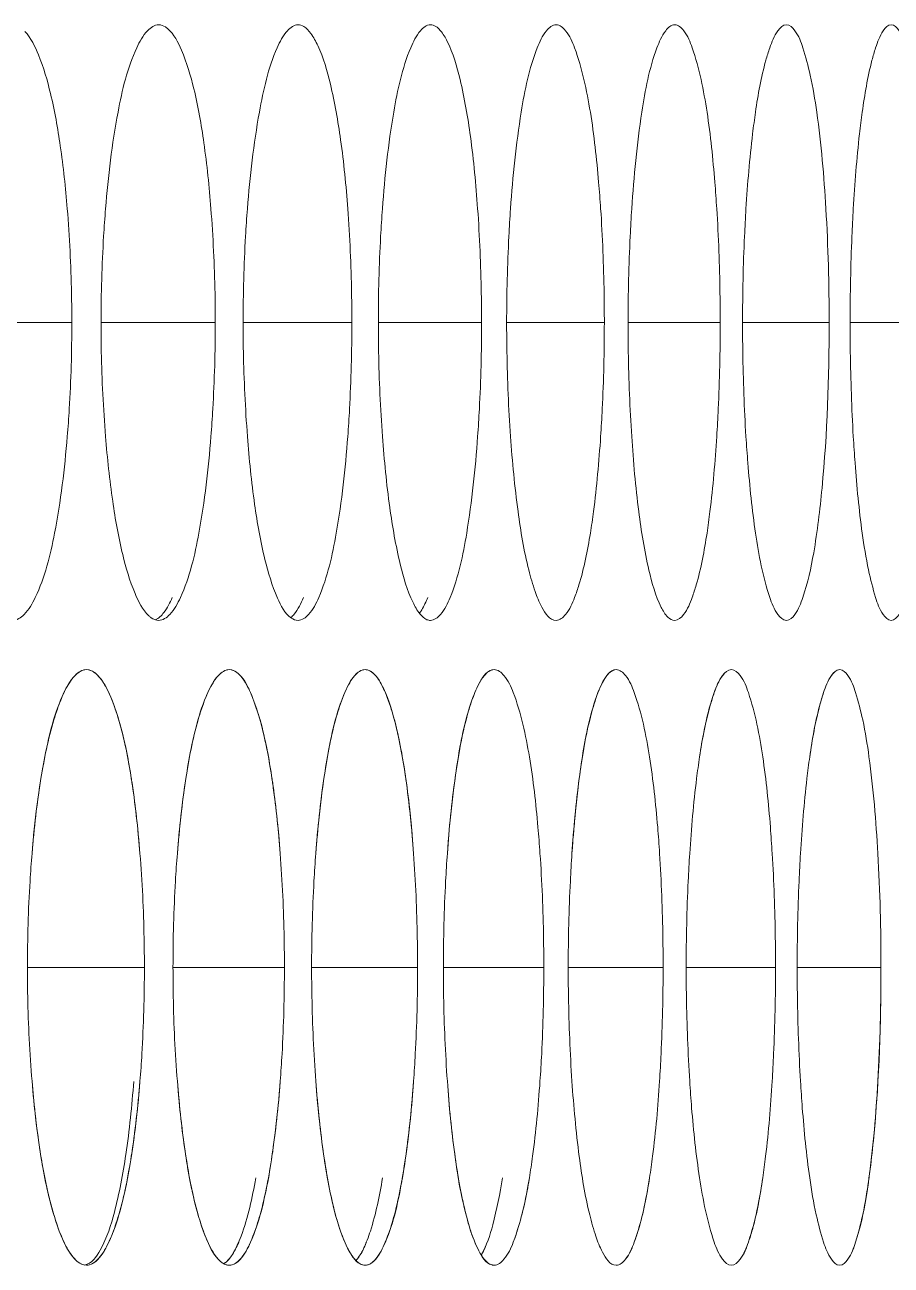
# Model space of a CAD drawing. Header units: millimetres. Extents: x 1177 to 4147, y 93 to 2194.
# Drawn here: x 2907.68 to 2916.4, y 1408.06 to 1420.55 of the extents above; entities that cross this region are included whole.
import ezdxf

# ---------------------------------------------------------------- set-up
doc = ezdxf.new("R2010")
doc.units = ezdxf.units.MM
doc.header["$LTSCALE"] = 0.1
doc.layers.add('标注', color=251, linetype='Continuous', lineweight=9)

msp = doc.modelspace()

# ---------------------------------------------------------------- linework, layer by layer
at = {"layer": '标注'}
for p, q in [((2906.944, 1417.554), (2908.15, 1417.554)), ((2908.444, 1417.554), (2909.595, 1417.554)), ((2909.875, 1417.554), (2910.97, 1417.554)), ((2911.237, 1417.554), (2912.277, 1417.554)), ((2912.529, 1417.554), (2913.513, 1417.554)), ((2913.752, 1417.554), (2914.68, 1417.554)), ((2914.905, 1417.554), (2915.777, 1417.554)), ((2915.988, 1417.554), (2916.804, 1417.554)), ((2907.703, 1411.058), (2908.881, 1411.058)), ((2907.703, 1411.058), (2908.881, 1411.058)), ((2909.169, 1411.058), (2910.291, 1411.058)), ((2909.169, 1411.058), (2910.291, 1411.058)), ((2910.565, 1411.058), (2911.632, 1411.058)), ((2910.565, 1411.058), (2911.632, 1411.058)), ((2911.892, 1411.058), (2912.903, 1411.058)), ((2911.892, 1411.058), (2912.903, 1411.058)), ((2913.149, 1411.058), (2914.105, 1411.058)), ((2913.149, 1411.058), (2914.105, 1411.058)), ((2914.337, 1411.058), (2915.237, 1411.058)), ((2914.337, 1411.058), (2915.237, 1411.058)), ((2915.455, 1411.058), (2916.299, 1411.058)), ((2915.455, 1411.058), (2916.299, 1411.058))]:
    msp.add_line(p, q, dxfattribs=at)
for points, knots in [([(2908.104, 1418.701), (2908.087, 1418.912), (2908.045, 1419.301), (2907.954, 1419.822), (2907.84, 1420.21), (2907.739, 1420.42), (2907.677, 1420.487)], [0, 0, 0, 0, 0.343252, 0.632232, 0.852748, 1, 1, 1, 1]), ([(2909.025, 1420.554), (2908.983, 1420.554), (2908.882, 1420.481), (2908.833, 1420.383), (2908.804, 1420.322)], [0, 0, 0, 0, 0.384136, 1, 1, 1, 1]), ([(2909.115, 1420.515), (2909.108, 1420.521), (2909.082, 1420.541), (2909.049, 1420.554), (2909.025, 1420.554)], [0, 0, 0, 0, 0.282086, 1, 1, 1, 1]), ([(2909.551, 1418.701), (2909.534, 1418.922), (2909.492, 1419.327), (2909.399, 1419.865), (2909.285, 1420.252), (2909.18, 1420.459), (2909.115, 1420.515)], [0, 0, 0, 0, 0.353299, 0.646273, 0.86342, 1, 1, 1, 1]), ([(2910.428, 1420.554), (2910.388, 1420.554), (2910.291, 1420.479), (2910.245, 1420.383), (2910.218, 1420.322)], [0, 0, 0, 0, 0.378328, 1, 1, 1, 1]), ([(2910.929, 1418.701), (2910.912, 1418.933), (2910.871, 1419.354), (2910.775, 1419.904), (2910.671, 1420.266), (2910.57, 1420.457), (2910.514, 1420.519), (2910.485, 1420.536)], [0, 0, 0, 0, 0.364158, 0.661207, 0.874207, 0.947517, 1, 1, 1, 1]), ([(2911.762, 1420.554), (2911.723, 1420.554), (2911.63, 1420.477), (2911.589, 1420.383), (2911.563, 1420.322)], [0, 0, 0, 0, 0.37223, 1, 1, 1, 1]), ([(2912.237, 1418.701), (2912.22, 1418.944), (2912.179, 1419.381), (2912.083, 1419.945), (2911.978, 1420.308), (2911.876, 1420.489), (2911.817, 1420.541), (2911.788, 1420.55)], [0, 0, 0, 0, 0.376417, 0.678059, 0.88637, 0.953961, 1, 1, 1, 1]), ([(2913.027, 1420.554), (2912.989, 1420.554), (2912.9, 1420.475), (2912.862, 1420.382), (2912.838, 1420.322)], [0, 0, 0, 0, 0.36584, 1, 1, 1, 1]), ([(2913.372, 1419.674), (2913.336, 1419.893), (2913.276, 1420.181), (2913.153, 1420.475), (2913.064, 1420.554), (2913.027, 1420.554)], [0, 0, 0, 0, 0.68404, 0.884461, 1, 1, 1, 1]), ([(2914.222, 1420.554), (2914.185, 1420.554), (2914.101, 1420.472), (2914.066, 1420.382), (2914.043, 1420.322)], [0, 0, 0, 0, 0.359161, 1, 1, 1, 1]), ([(2914.547, 1419.674), (2914.514, 1419.893), (2914.456, 1420.18), (2914.342, 1420.472), (2914.258, 1420.554), (2914.222, 1420.554)], [0, 0, 0, 0, 0.688296, 0.888112, 1, 1, 1, 1]), ([(2915.347, 1420.554), (2915.312, 1420.554), (2915.232, 1420.47), (2915.2, 1420.382), (2915.179, 1420.322)], [0, 0, 0, 0, 0.352199, 1, 1, 1, 1]), ([(2915.777, 1417.554), (2915.777, 1417.936), (2915.758, 1418.645), (2915.687, 1419.478), (2915.599, 1420.016), (2915.525, 1420.295), (2915.461, 1420.47), (2915.381, 1420.554), (2915.347, 1420.554)], [0, 0, 0, 0, 0.372429, 0.689732, 0.811883, 0.904664, 0.966442, 1, 1, 1, 1]), ([(2916.402, 1420.554), (2916.369, 1420.554), (2916.293, 1420.467), (2916.265, 1420.381), (2916.245, 1420.322)], [0, 0, 0, 0, 0.34497, 1, 1, 1, 1]), ([(2916.804, 1417.554), (2916.804, 1417.936), (2916.786, 1418.644), (2916.72, 1419.478), (2916.638, 1420.016), (2916.568, 1420.295), (2916.51, 1420.467), (2916.435, 1420.554), (2916.402, 1420.554)], [0, 0, 0, 0, 0.373515, 0.691581, 0.813864, 0.906521, 0.967776, 1, 1, 1, 1]), ([(2908.804, 1420.322), (2908.709, 1420.118), (2908.581, 1419.574), (2908.516, 1419.027), (2908.49, 1418.701)], [0, 0, 0, 0, 0.407017, 1, 1, 1, 1]), ([(2910.218, 1420.322), (2910.128, 1420.117), (2910.006, 1419.573), (2909.944, 1419.027), (2909.919, 1418.701)], [0, 0, 0, 0, 0.406317, 1, 1, 1, 1]), ([(2911.563, 1420.322), (2911.476, 1420.116), (2911.361, 1419.572), (2911.302, 1419.027), (2911.278, 1418.701)], [0, 0, 0, 0, 0.405644, 1, 1, 1, 1]), ([(2912.838, 1420.322), (2912.755, 1420.115), (2912.647, 1419.572), (2912.591, 1419.027), (2912.568, 1418.701)], [0, 0, 0, 0, 0.405, 1, 1, 1, 1]), ([(2914.043, 1420.322), (2913.965, 1420.114), (2913.863, 1419.571), (2913.81, 1419.026), (2913.789, 1418.701)], [0, 0, 0, 0, 0.404385, 1, 1, 1, 1]), ([(2915.179, 1420.322), (2915.164, 1420.28), (2915.1, 1420.068), (2915.061, 1419.85), (2915.035, 1419.674)], [0, 0, 0, 0, 0.198383, 1, 1, 1, 1]), ([(2916.245, 1420.322), (2916.231, 1420.28), (2916.171, 1420.068), (2916.135, 1419.849), (2916.11, 1419.674)], [0, 0, 0, 0, 0.197891, 1, 1, 1, 1]), ([(2913.476, 1418.701), (2913.47, 1418.79), (2913.445, 1419.115), (2913.41, 1419.44), (2913.372, 1419.674)], [0, 0, 0, 0, 0.272672, 1, 1, 1, 1]), ([(2914.645, 1418.701), (2914.639, 1418.79), (2914.616, 1419.115), (2914.583, 1419.44), (2914.547, 1419.674)], [0, 0, 0, 0, 0.272763, 1, 1, 1, 1]), ([(2915.035, 1419.674), (2915.025, 1419.602), (2914.982, 1419.278), (2914.955, 1418.953), (2914.939, 1418.701)], [0, 0, 0, 0, 0.224658, 1, 1, 1, 1]), ([(2916.11, 1419.674), (2916.1, 1419.602), (2916.06, 1419.278), (2916.035, 1418.953), (2916.02, 1418.701)], [0, 0, 0, 0, 0.224554, 1, 1, 1, 1]), ([(2908.15, 1417.554), (2908.15, 1417.651), (2908.146, 1418.034), (2908.127, 1418.417), (2908.104, 1418.701)], [0, 0, 0, 0, 0.255908, 1, 1, 1, 1]), ([(2908.49, 1418.701), (2908.482, 1418.608), (2908.456, 1418.227), (2908.444, 1417.844), (2908.444, 1417.554)], [0, 0, 0, 0, 0.241932, 1, 1, 1, 1]), ([(2909.595, 1417.554), (2909.595, 1417.651), (2909.591, 1418.034), (2909.573, 1418.417), (2909.551, 1418.701)], [0, 0, 0, 0, 0.255929, 1, 1, 1, 1]), ([(2909.919, 1418.701), (2909.911, 1418.608), (2909.886, 1418.227), (2909.875, 1417.844), (2909.875, 1417.554)], [0, 0, 0, 0, 0.241898, 1, 1, 1, 1]), ([(2910.97, 1417.554), (2910.97, 1417.651), (2910.967, 1418.034), (2910.95, 1418.417), (2910.929, 1418.701)], [0, 0, 0, 0, 0.255949, 1, 1, 1, 1]), ([(2911.278, 1418.701), (2911.271, 1418.608), (2911.247, 1418.226), (2911.237, 1417.844), (2911.237, 1417.554)], [0, 0, 0, 0, 0.241865, 1, 1, 1, 1]), ([(2912.277, 1417.554), (2912.277, 1417.651), (2912.273, 1418.034), (2912.257, 1418.417), (2912.237, 1418.701)], [0, 0, 0, 0, 0.255968, 1, 1, 1, 1]), ([(2912.568, 1418.701), (2912.562, 1418.608), (2912.539, 1418.226), (2912.529, 1417.844), (2912.529, 1417.554)], [0, 0, 0, 0, 0.241834, 1, 1, 1, 1]), ([(2913.513, 1417.554), (2913.513, 1417.651), (2913.51, 1418.034), (2913.495, 1418.417), (2913.476, 1418.701)], [0, 0, 0, 0, 0.255986, 1, 1, 1, 1]), ([(2913.789, 1418.701), (2913.783, 1418.608), (2913.761, 1418.226), (2913.752, 1417.844), (2913.752, 1417.554)], [0, 0, 0, 0, 0.241805, 1, 1, 1, 1]), ([(2914.68, 1417.554), (2914.68, 1417.651), (2914.677, 1418.034), (2914.663, 1418.417), (2914.645, 1418.701)], [0, 0, 0, 0, 0.256003, 1, 1, 1, 1]), ([(2914.939, 1418.701), (2914.934, 1418.608), (2914.913, 1418.226), (2914.905, 1417.844), (2914.905, 1417.554)], [0, 0, 0, 0, 0.241777, 1, 1, 1, 1]), ([(2916.02, 1418.701), (2916.015, 1418.608), (2915.996, 1418.226), (2915.988, 1417.844), (2915.988, 1417.554)], [0, 0, 0, 0, 0.241751, 1, 1, 1, 1]), ([(2908.104, 1416.406), (2908.112, 1416.499), (2908.139, 1416.88), (2908.15, 1417.263), (2908.15, 1417.554)], [0, 0, 0, 0, 0.24194, 1, 1, 1, 1]), ([(2908.444, 1417.554), (2908.444, 1417.456), (2908.448, 1417.073), (2908.467, 1416.69), (2908.49, 1416.406)], [0, 0, 0, 0, 0.255912, 1, 1, 1, 1]), ([(2909.551, 1416.406), (2909.558, 1416.499), (2909.584, 1416.88), (2909.595, 1417.263), (2909.595, 1417.554)], [0, 0, 0, 0, 0.241906, 1, 1, 1, 1]), ([(2909.875, 1417.554), (2909.875, 1417.456), (2909.879, 1417.073), (2909.897, 1416.69), (2909.919, 1416.406)], [0, 0, 0, 0, 0.255933, 1, 1, 1, 1]), ([(2910.929, 1416.406), (2910.936, 1416.499), (2910.96, 1416.881), (2910.97, 1417.263), (2910.97, 1417.554)], [0, 0, 0, 0, 0.241873, 1, 1, 1, 1]), ([(2911.237, 1417.554), (2911.237, 1417.456), (2911.241, 1417.073), (2911.257, 1416.69), (2911.278, 1416.406)], [0, 0, 0, 0, 0.255953, 1, 1, 1, 1]), ([(2912.237, 1416.406), (2912.244, 1416.499), (2912.267, 1416.881), (2912.277, 1417.263), (2912.277, 1417.554)], [0, 0, 0, 0, 0.241842, 1, 1, 1, 1]), ([(2912.529, 1417.554), (2912.529, 1417.456), (2912.533, 1417.073), (2912.548, 1416.69), (2912.568, 1416.406)], [0, 0, 0, 0, 0.255971, 1, 1, 1, 1]), ([(2913.476, 1416.406), (2913.482, 1416.499), (2913.504, 1416.881), (2913.513, 1417.263), (2913.513, 1417.554)], [0, 0, 0, 0, 0.241812, 1, 1, 1, 1]), ([(2913.752, 1417.554), (2913.752, 1417.456), (2913.755, 1417.073), (2913.77, 1416.69), (2913.789, 1416.406)], [0, 0, 0, 0, 0.255989, 1, 1, 1, 1]), ([(2914.645, 1416.406), (2914.651, 1416.499), (2914.671, 1416.881), (2914.68, 1417.263), (2914.68, 1417.554)], [0, 0, 0, 0, 0.241784, 1, 1, 1, 1]), ([(2914.905, 1417.554), (2914.905, 1417.456), (2914.908, 1417.073), (2914.922, 1416.69), (2914.939, 1416.406)], [0, 0, 0, 0, 0.256006, 1, 1, 1, 1]), ([(2915.512, 1414.785), (2915.563, 1414.931), (2915.64, 1415.298), (2915.751, 1416.221), (2915.777, 1416.997), (2915.777, 1417.554)], [0, 0, 0, 0, 0.166119, 0.401654, 1, 1, 1, 1]), ([(2915.988, 1417.554), (2915.988, 1417.456), (2915.991, 1417.073), (2916.004, 1416.69), (2916.02, 1416.406)], [0, 0, 0, 0, 0.256022, 1, 1, 1, 1]), ([(2907.782, 1414.785), (2907.88, 1414.988), (2908.011, 1415.533), (2908.078, 1416.08), (2908.104, 1416.406)], [0, 0, 0, 0, 0.407475, 1, 1, 1, 1]), ([(2908.49, 1416.406), (2908.507, 1416.188), (2908.55, 1415.789), (2908.643, 1415.258), (2908.758, 1414.87), (2908.861, 1414.662), (2908.925, 1414.601)], [0, 0, 0, 0, 0.349668, 0.641268, 0.859711, 1, 1, 1, 1]), ([(2909.244, 1414.785), (2909.338, 1414.989), (2909.463, 1415.534), (2909.526, 1416.08), (2909.551, 1416.406)], [0, 0, 0, 0, 0.406757, 1, 1, 1, 1]), ([(2909.919, 1416.406), (2909.936, 1416.178), (2909.978, 1415.763), (2910.074, 1415.214), (2910.189, 1414.83), (2910.294, 1414.624), (2910.361, 1414.577)], [0, 0, 0, 0, 0.360647, 0.656591, 0.871311, 1, 1, 1, 1]), ([(2910.637, 1414.785), (2910.726, 1414.99), (2910.845, 1415.534), (2910.905, 1416.08), (2910.929, 1416.406)], [0, 0, 0, 0, 0.406066, 1, 1, 1, 1]), ([(2911.278, 1416.406), (2911.296, 1416.167), (2911.338, 1415.735), (2911.435, 1415.175), (2911.54, 1414.813), (2911.642, 1414.628), (2911.698, 1414.573), (2911.727, 1414.561)], [0, 0, 0, 0, 0.372333, 0.672575, 0.882635, 0.952132, 1, 1, 1, 1]), ([(2911.96, 1414.785), (2912.045, 1414.991), (2912.157, 1415.535), (2912.214, 1416.08), (2912.237, 1416.406)], [0, 0, 0, 0, 0.405403, 1, 1, 1, 1]), ([(2912.568, 1416.406), (2912.586, 1416.154), (2912.629, 1415.701), (2912.715, 1415.183), (2912.808, 1414.858), (2912.877, 1414.685), (2912.962, 1414.554), (2913.027, 1414.554)], [0, 0, 0, 0, 0.389161, 0.695877, 0.811486, 0.900262, 1, 1, 1, 1]), ([(2913.372, 1415.433), (2913.384, 1415.505), (2913.43, 1415.828), (2913.459, 1416.154), (2913.476, 1416.406)], [0, 0, 0, 0, 0.224828, 1, 1, 1, 1]), ([(2913.789, 1416.406), (2913.805, 1416.154), (2913.845, 1415.702), (2913.937, 1415.126), (2914.039, 1414.765), (2914.136, 1414.593), (2914.196, 1414.554), (2914.222, 1414.554)], [0, 0, 0, 0, 0.389812, 0.696656, 0.899917, 0.961012, 1, 1, 1, 1]), ([(2914.547, 1415.433), (2914.558, 1415.505), (2914.602, 1415.829), (2914.629, 1416.154), (2914.645, 1416.406)], [0, 0, 0, 0, 0.224714, 1, 1, 1, 1]), ([(2914.939, 1416.406), (2914.945, 1416.317), (2914.968, 1415.992), (2915.001, 1415.667), (2915.035, 1415.433)], [0, 0, 0, 0, 0.272803, 1, 1, 1, 1]), ([(2916.02, 1416.406), (2916.026, 1416.317), (2916.047, 1415.992), (2916.078, 1415.668), (2916.11, 1415.433)], [0, 0, 0, 0, 0.272887, 1, 1, 1, 1]), ([(2913.214, 1414.785), (2913.23, 1414.827), (2913.301, 1415.038), (2913.344, 1415.257), (2913.372, 1415.433)], [0, 0, 0, 0, 0.199302, 1, 1, 1, 1]), ([(2914.398, 1414.785), (2914.413, 1414.827), (2914.48, 1415.038), (2914.52, 1415.257), (2914.547, 1415.433)], [0, 0, 0, 0, 0.198767, 1, 1, 1, 1]), ([(2915.035, 1415.433), (2915.068, 1415.214), (2915.123, 1414.927), (2915.232, 1414.637), (2915.312, 1414.554), (2915.347, 1414.554)], [0, 0, 0, 0, 0.692122, 0.891575, 1, 1, 1, 1]), ([(2916.11, 1415.433), (2916.128, 1415.309), (2916.162, 1415.092), (2916.233, 1414.812), (2916.293, 1414.64), (2916.369, 1414.554), (2916.402, 1414.554)], [0, 0, 0, 0, 0.396145, 0.696516, 0.895316, 1, 1, 1, 1]), ([(2907.553, 1414.554), (2907.596, 1414.554), (2907.701, 1414.624), (2907.752, 1414.723), (2907.782, 1414.785)], [0, 0, 0, 0, 0.389686, 1, 1, 1, 1]), ([(2908.989, 1414.56), (2909.025, 1414.573), (2909.096, 1414.647), (2909.138, 1414.732), (2909.161, 1414.785)], [0, 0, 0, 0, 0.398504, 1, 1, 1, 1]), ([(2909.025, 1414.554), (2909.067, 1414.554), (2909.168, 1414.626), (2909.216, 1414.724), (2909.244, 1414.785)], [0, 0, 0, 0, 0.384127, 1, 1, 1, 1]), ([(2910.356, 1414.583), (2910.368, 1414.593), (2910.423, 1414.651), (2910.458, 1414.725), (2910.482, 1414.785)], [0, 0, 0, 0, 0.193099, 1, 1, 1, 1]), ([(2910.428, 1414.554), (2910.469, 1414.554), (2910.566, 1414.628), (2910.61, 1414.724), (2910.637, 1414.785)], [0, 0, 0, 0, 0.37828, 1, 1, 1, 1]), ([(2911.653, 1414.628), (2911.661, 1414.638), (2911.693, 1414.687), (2911.717, 1414.742), (2911.734, 1414.785)], [0, 0, 0, 0, 0.212146, 1, 1, 1, 1]), ([(2911.762, 1414.554), (2911.801, 1414.554), (2911.894, 1414.63), (2911.935, 1414.724), (2911.96, 1414.785)], [0, 0, 0, 0, 0.372142, 1, 1, 1, 1]), ([(2913.027, 1414.554), (2913.064, 1414.554), (2913.153, 1414.632), (2913.19, 1414.725), (2913.214, 1414.785)], [0, 0, 0, 0, 0.36571, 1, 1, 1, 1]), ([(2914.222, 1414.554), (2914.258, 1414.554), (2914.342, 1414.635), (2914.376, 1414.725), (2914.398, 1414.785)], [0, 0, 0, 0, 0.358988, 1, 1, 1, 1]), ([(2915.347, 1414.554), (2915.381, 1414.554), (2915.461, 1414.637), (2915.492, 1414.725), (2915.512, 1414.785)], [0, 0, 0, 0, 0.351982, 1, 1, 1, 1]), ([(2916.402, 1414.554), (2916.435, 1414.554), (2916.51, 1414.64), (2916.538, 1414.726), (2916.557, 1414.785)], [0, 0, 0, 0, 0.34471, 1, 1, 1, 1]), ([(2908.925, 1414.601), (2908.933, 1414.594), (2908.961, 1414.57), (2908.998, 1414.554), (2909.025, 1414.554)], [0, 0, 0, 0, 0.288207, 1, 1, 1, 1]), ([(2908.298, 1414.058), (2908.225, 1414.058), (2908.121, 1413.935), (2908.036, 1413.755), (2907.925, 1413.432), (2907.822, 1412.911), (2907.77, 1412.458), (2907.749, 1412.206)], [0, 0, 0, 0, 0.108725, 0.198707, 0.314104, 0.617245, 1, 1, 1, 1]), ([(2908.298, 1414.058), (2908.254, 1414.058), (2908.151, 1413.987), (2908.101, 1413.888), (2908.071, 1413.827)], [0, 0, 0, 0, 0.386933, 1, 1, 1, 1]), ([(2908.836, 1412.206), (2908.816, 1412.458), (2908.766, 1412.911), (2908.666, 1413.431), (2908.557, 1413.755), (2908.473, 1413.935), (2908.369, 1414.058), (2908.298, 1414.058)], [0, 0, 0, 0, 0.38312, 0.686351, 0.80168, 0.891533, 1, 1, 1, 1]), ([(2908.404, 1414.007), (2908.396, 1414.015), (2908.366, 1414.041), (2908.326, 1414.058), (2908.298, 1414.058)], [0, 0, 0, 0, 0.288854, 1, 1, 1, 1]), ([(2908.836, 1412.206), (2908.819, 1412.422), (2908.778, 1412.819), (2908.685, 1413.348), (2908.571, 1413.736), (2908.468, 1413.945), (2908.404, 1414.007)], [0, 0, 0, 0, 0.348125, 0.639047, 0.857939, 1, 1, 1, 1]), ([(2909.735, 1414.058), (2909.666, 1414.058), (2909.566, 1413.933), (2909.486, 1413.755), (2909.38, 1413.431), (2909.282, 1412.911), (2909.233, 1412.458), (2909.213, 1412.206)], [0, 0, 0, 0, 0.106138, 0.195757, 0.311206, 0.615378, 1, 1, 1, 1]), ([(2909.735, 1414.058), (2909.694, 1414.058), (2909.595, 1413.985), (2909.548, 1413.888), (2909.52, 1413.827)], [0, 0, 0, 0, 0.381268, 1, 1, 1, 1]), ([(2910.249, 1412.206), (2910.23, 1412.458), (2910.182, 1412.911), (2910.087, 1413.431), (2909.983, 1413.754), (2909.904, 1413.933), (2909.805, 1414.058), (2909.735, 1414.058)], [0, 0, 0, 0, 0.384981, 0.689245, 0.80463, 0.894123, 1, 1, 1, 1]), ([(2910.249, 1412.206), (2910.232, 1412.432), (2910.19, 1412.844), (2910.096, 1413.391), (2909.981, 1413.776), (2909.876, 1413.983), (2909.809, 1414.032)], [0, 0, 0, 0, 0.358786, 0.65392, 0.869192, 1, 1, 1, 1]), ([(2911.104, 1414.058), (2911.036, 1414.058), (2910.943, 1413.931), (2910.867, 1413.754), (2910.766, 1413.43), (2910.673, 1412.911), (2910.626, 1412.458), (2910.607, 1412.206)], [0, 0, 0, 0, 0.103563, 0.192833, 0.308341, 0.613538, 1, 1, 1, 1]), ([(2911.104, 1414.058), (2911.064, 1414.058), (2910.969, 1413.983), (2910.926, 1413.888), (2910.899, 1413.827)], [0, 0, 0, 0, 0.375316, 1, 1, 1, 1]), ([(2911.592, 1412.206), (2911.574, 1412.458), (2911.529, 1412.911), (2911.438, 1413.43), (2911.339, 1413.754), (2911.265, 1413.931), (2911.172, 1414.058), (2911.104, 1414.058)], [0, 0, 0, 0, 0.386814, 0.692105, 0.807551, 0.8967, 1, 1, 1, 1]), ([(2911.592, 1412.206), (2911.575, 1412.443), (2911.534, 1412.872), (2911.438, 1413.43), (2911.333, 1413.792), (2911.231, 1413.979), (2911.174, 1414.036), (2911.145, 1414.049)], [0, 0, 0, 0, 0.370156, 0.669475, 0.880231, 0.950761, 1, 1, 1, 1]), ([(2912.403, 1414.058), (2912.337, 1414.058), (2912.249, 1413.928), (2912.178, 1413.754), (2912.082, 1413.429), (2911.994, 1412.91), (2911.95, 1412.458), (2911.932, 1412.206)], [0, 0, 0, 0, 0.101007, 0.189943, 0.305517, 0.61173, 1, 1, 1, 1]), ([(2912.403, 1414.058), (2912.365, 1414.058), (2912.274, 1413.981), (2912.234, 1413.887), (2912.209, 1413.827)], [0, 0, 0, 0, 0.369072, 1, 1, 1, 1]), ([(2912.758, 1413.179), (2912.722, 1413.398), (2912.66, 1413.686), (2912.532, 1413.981), (2912.442, 1414.058), (2912.403, 1414.058)], [0, 0, 0, 0, 0.68191, 0.882647, 1, 1, 1, 1]), ([(2912.758, 1413.179), (2912.722, 1413.398), (2912.66, 1413.686), (2912.532, 1413.981), (2912.442, 1414.058), (2912.403, 1414.058)], [0, 0, 0, 0, 0.68191, 0.882647, 1, 1, 1, 1]), ([(2913.633, 1414.058), (2913.569, 1414.058), (2913.487, 1413.926), (2913.42, 1413.754), (2913.329, 1413.428), (2913.246, 1412.91), (2913.204, 1412.458), (2913.187, 1412.206)], [0, 0, 0, 0, 0.098477, 0.187097, 0.302743, 0.609957, 1, 1, 1, 1]), ([(2913.633, 1414.058), (2913.596, 1414.058), (2913.509, 1413.978), (2913.473, 1413.887), (2913.449, 1413.827)], [0, 0, 0, 0, 0.362536, 1, 1, 1, 1]), ([(2913.968, 1413.179), (2913.934, 1413.398), (2913.875, 1413.685), (2913.756, 1413.978), (2913.67, 1414.058), (2913.633, 1414.058)], [0, 0, 0, 0, 0.686169, 0.886283, 1, 1, 1, 1]), ([(2913.968, 1413.179), (2913.934, 1413.398), (2913.875, 1413.685), (2913.756, 1413.978), (2913.67, 1414.058), (2913.633, 1414.058)], [0, 0, 0, 0, 0.686169, 0.886283, 1, 1, 1, 1]), ([(2914.793, 1414.058), (2914.757, 1414.058), (2914.675, 1413.976), (2914.562, 1413.685), (2914.505, 1413.398), (2914.472, 1413.179)], [0, 0, 0, 0, 0.110259, 0.309993, 1, 1, 1, 1]), ([(2914.793, 1414.058), (2914.757, 1414.058), (2914.675, 1413.976), (2914.642, 1413.887), (2914.62, 1413.827)], [0, 0, 0, 0, 0.355714, 1, 1, 1, 1]), ([(2915.108, 1413.179), (2915.076, 1413.398), (2915.02, 1413.685), (2914.91, 1413.976), (2914.828, 1414.058), (2914.793, 1414.058)], [0, 0, 0, 0, 0.690419, 0.889948, 1, 1, 1, 1]), ([(2915.108, 1413.179), (2915.076, 1413.398), (2915.02, 1413.685), (2914.91, 1413.976), (2914.828, 1414.058), (2914.793, 1414.058)], [0, 0, 0, 0, 0.690419, 0.889948, 1, 1, 1, 1]), ([(2915.883, 1414.058), (2915.849, 1414.058), (2915.771, 1413.974), (2915.709, 1413.799), (2915.635, 1413.521), (2915.599, 1413.303), (2915.582, 1413.179)], [0, 0, 0, 0, 0.106517, 0.305568, 0.605245, 1, 1, 1, 1]), ([(2915.883, 1414.058), (2915.849, 1414.058), (2915.771, 1413.973), (2915.741, 1413.886), (2915.721, 1413.827)], [0, 0, 0, 0, 0.348617, 1, 1, 1, 1]), ([(2916.299, 1411.058), (2916.299, 1411.441), (2916.281, 1412.149), (2916.212, 1412.983), (2916.127, 1413.521), (2916.055, 1413.799), (2915.994, 1413.974), (2915.917, 1414.058), (2915.883, 1414.058)], [0, 0, 0, 0, 0.372977, 0.690664, 0.812881, 0.905598, 0.967111, 1, 1, 1, 1]), ([(2916.299, 1411.058), (2916.299, 1411.441), (2916.281, 1412.149), (2916.212, 1412.983), (2916.127, 1413.521), (2916.055, 1413.799), (2915.994, 1413.974), (2915.917, 1414.058), (2915.883, 1414.058)], [0, 0, 0, 0, 0.372977, 0.690664, 0.812881, 0.905598, 0.967111, 1, 1, 1, 1]), ([(2908.071, 1413.827), (2907.975, 1413.623), (2907.843, 1413.079), (2907.776, 1412.532), (2907.749, 1412.206)], [0, 0, 0, 0, 0.407378, 1, 1, 1, 1]), ([(2909.52, 1413.827), (2909.427, 1413.622), (2909.302, 1413.078), (2909.239, 1412.532), (2909.213, 1412.206)], [0, 0, 0, 0, 0.406664, 1, 1, 1, 1]), ([(2910.899, 1413.827), (2910.811, 1413.621), (2910.692, 1413.078), (2910.632, 1412.532), (2910.607, 1412.206)], [0, 0, 0, 0, 0.405977, 1, 1, 1, 1]), ([(2912.209, 1413.827), (2912.125, 1413.621), (2912.013, 1413.077), (2911.955, 1412.531), (2911.932, 1412.206)], [0, 0, 0, 0, 0.405318, 1, 1, 1, 1]), ([(2913.449, 1413.827), (2913.369, 1413.62), (2913.264, 1413.076), (2913.209, 1412.531), (2913.187, 1412.206)], [0, 0, 0, 0, 0.404689, 1, 1, 1, 1]), ([(2914.62, 1413.827), (2914.605, 1413.785), (2914.538, 1413.573), (2914.498, 1413.355), (2914.472, 1413.179)], [0, 0, 0, 0, 0.198639, 1, 1, 1, 1]), ([(2915.721, 1413.827), (2915.707, 1413.785), (2915.644, 1413.573), (2915.607, 1413.354), (2915.582, 1413.179)], [0, 0, 0, 0, 0.198134, 1, 1, 1, 1]), ([(2912.865, 1412.206), (2912.859, 1412.294), (2912.834, 1412.62), (2912.797, 1412.945), (2912.758, 1413.179)], [0, 0, 0, 0, 0.272625, 1, 1, 1, 1]), ([(2912.865, 1412.206), (2912.859, 1412.294), (2912.834, 1412.62), (2912.797, 1412.945), (2912.758, 1413.179)], [0, 0, 0, 0, 0.272625, 1, 1, 1, 1]), ([(2914.069, 1412.206), (2914.064, 1412.294), (2914.04, 1412.62), (2914.005, 1412.945), (2913.968, 1413.179)], [0, 0, 0, 0, 0.272718, 1, 1, 1, 1]), ([(2914.069, 1412.206), (2914.064, 1412.294), (2914.04, 1412.62), (2914.005, 1412.945), (2913.968, 1413.179)], [0, 0, 0, 0, 0.272718, 1, 1, 1, 1]), ([(2914.472, 1413.179), (2914.461, 1413.106), (2914.417, 1412.783), (2914.389, 1412.458), (2914.373, 1412.206)], [0, 0, 0, 0, 0.224713, 1, 1, 1, 1]), ([(2914.472, 1413.179), (2914.461, 1413.106), (2914.417, 1412.783), (2914.389, 1412.458), (2914.373, 1412.206)], [0, 0, 0, 0, 0.224713, 1, 1, 1, 1]), ([(2915.203, 1412.206), (2915.198, 1412.294), (2915.176, 1412.62), (2915.143, 1412.944), (2915.108, 1413.179)], [0, 0, 0, 0, 0.272807, 1, 1, 1, 1]), ([(2915.203, 1412.206), (2915.198, 1412.294), (2915.176, 1412.62), (2915.143, 1412.944), (2915.108, 1413.179)], [0, 0, 0, 0, 0.272807, 1, 1, 1, 1]), ([(2915.582, 1413.179), (2915.571, 1413.106), (2915.53, 1412.783), (2915.504, 1412.458), (2915.489, 1412.206)], [0, 0, 0, 0, 0.224605, 1, 1, 1, 1]), ([(2915.582, 1413.179), (2915.571, 1413.106), (2915.53, 1412.783), (2915.504, 1412.458), (2915.489, 1412.206)], [0, 0, 0, 0, 0.224605, 1, 1, 1, 1]), ([(2907.749, 1412.206), (2907.742, 1412.113), (2907.714, 1411.731), (2907.703, 1411.348), (2907.703, 1411.058)], [0, 0, 0, 0, 0.24195, 1, 1, 1, 1]), ([(2907.749, 1412.206), (2907.742, 1412.113), (2907.714, 1411.731), (2907.703, 1411.348), (2907.703, 1411.058)], [0, 0, 0, 0, 0.24195, 1, 1, 1, 1]), ([(2908.881, 1411.058), (2908.881, 1411.156), (2908.877, 1411.539), (2908.859, 1411.922), (2908.836, 1412.206)], [0, 0, 0, 0, 0.255919, 1, 1, 1, 1]), ([(2908.881, 1411.058), (2908.881, 1411.156), (2908.877, 1411.539), (2908.859, 1411.922), (2908.836, 1412.206)], [0, 0, 0, 0, 0.255919, 1, 1, 1, 1]), ([(2909.213, 1412.206), (2909.205, 1412.113), (2909.179, 1411.731), (2909.169, 1411.348), (2909.169, 1411.058)], [0, 0, 0, 0, 0.241915, 1, 1, 1, 1]), ([(2909.213, 1412.206), (2909.205, 1412.113), (2909.179, 1411.731), (2909.169, 1411.348), (2909.169, 1411.058)], [0, 0, 0, 0, 0.241915, 1, 1, 1, 1]), ([(2910.291, 1411.058), (2910.291, 1411.156), (2910.288, 1411.539), (2910.27, 1411.922), (2910.249, 1412.206)], [0, 0, 0, 0, 0.255939, 1, 1, 1, 1]), ([(2910.291, 1411.058), (2910.291, 1411.156), (2910.288, 1411.539), (2910.27, 1411.922), (2910.249, 1412.206)], [0, 0, 0, 0, 0.255939, 1, 1, 1, 1]), ([(2910.607, 1412.206), (2910.6, 1412.113), (2910.575, 1411.731), (2910.565, 1411.348), (2910.565, 1411.058)], [0, 0, 0, 0, 0.241881, 1, 1, 1, 1]), ([(2910.607, 1412.206), (2910.6, 1412.113), (2910.575, 1411.731), (2910.565, 1411.348), (2910.565, 1411.058)], [0, 0, 0, 0, 0.241881, 1, 1, 1, 1]), ([(2911.632, 1411.058), (2911.632, 1411.156), (2911.629, 1411.539), (2911.612, 1411.922), (2911.592, 1412.206)], [0, 0, 0, 0, 0.255958, 1, 1, 1, 1]), ([(2911.632, 1411.058), (2911.632, 1411.156), (2911.629, 1411.539), (2911.612, 1411.922), (2911.592, 1412.206)], [0, 0, 0, 0, 0.255958, 1, 1, 1, 1]), ([(2911.932, 1412.206), (2911.925, 1412.113), (2911.902, 1411.731), (2911.892, 1411.348), (2911.892, 1411.058)], [0, 0, 0, 0, 0.24185, 1, 1, 1, 1]), ([(2911.932, 1412.206), (2911.925, 1412.113), (2911.902, 1411.731), (2911.892, 1411.348), (2911.892, 1411.058)], [0, 0, 0, 0, 0.24185, 1, 1, 1, 1]), ([(2912.903, 1411.058), (2912.903, 1411.156), (2912.9, 1411.539), (2912.885, 1411.922), (2912.865, 1412.206)], [0, 0, 0, 0, 0.255977, 1, 1, 1, 1]), ([(2912.903, 1411.058), (2912.903, 1411.156), (2912.9, 1411.539), (2912.885, 1411.922), (2912.865, 1412.206)], [0, 0, 0, 0, 0.255977, 1, 1, 1, 1]), ([(2913.187, 1412.206), (2913.181, 1412.113), (2913.159, 1411.731), (2913.149, 1411.348), (2913.149, 1411.058)], [0, 0, 0, 0, 0.24182, 1, 1, 1, 1]), ([(2913.187, 1412.206), (2913.181, 1412.113), (2913.159, 1411.731), (2913.149, 1411.348), (2913.149, 1411.058)], [0, 0, 0, 0, 0.24182, 1, 1, 1, 1]), ([(2914.105, 1411.058), (2914.105, 1411.156), (2914.102, 1411.539), (2914.088, 1411.921), (2914.069, 1412.206)], [0, 0, 0, 0, 0.255994, 1, 1, 1, 1]), ([(2914.105, 1411.058), (2914.105, 1411.156), (2914.102, 1411.539), (2914.088, 1411.921), (2914.069, 1412.206)], [0, 0, 0, 0, 0.255994, 1, 1, 1, 1]), ([(2914.373, 1412.206), (2914.367, 1412.113), (2914.346, 1411.731), (2914.337, 1411.348), (2914.337, 1411.058)], [0, 0, 0, 0, 0.241791, 1, 1, 1, 1]), ([(2914.373, 1412.206), (2914.367, 1412.113), (2914.346, 1411.731), (2914.337, 1411.348), (2914.337, 1411.058)], [0, 0, 0, 0, 0.241791, 1, 1, 1, 1]), ([(2915.237, 1411.058), (2915.237, 1411.156), (2915.234, 1411.539), (2915.221, 1411.921), (2915.203, 1412.206)], [0, 0, 0, 0, 0.256011, 1, 1, 1, 1]), ([(2915.237, 1411.058), (2915.237, 1411.156), (2915.234, 1411.539), (2915.221, 1411.921), (2915.203, 1412.206)], [0, 0, 0, 0, 0.256011, 1, 1, 1, 1]), ([(2915.489, 1412.206), (2915.483, 1412.113), (2915.463, 1411.731), (2915.455, 1411.348), (2915.455, 1411.058)], [0, 0, 0, 0, 0.241764, 1, 1, 1, 1]), ([(2915.489, 1412.206), (2915.483, 1412.113), (2915.463, 1411.731), (2915.455, 1411.348), (2915.455, 1411.058)], [0, 0, 0, 0, 0.241764, 1, 1, 1, 1]), ([(2907.703, 1411.058), (2907.703, 1410.96), (2907.707, 1410.578), (2907.726, 1410.195), (2907.749, 1409.911)], [0, 0, 0, 0, 0.255902, 1, 1, 1, 1]), ([(2907.703, 1411.058), (2907.703, 1410.96), (2907.707, 1410.578), (2907.726, 1410.195), (2907.749, 1409.911)], [0, 0, 0, 0, 0.255902, 1, 1, 1, 1]), ([(2908.836, 1409.911), (2908.844, 1410.003), (2908.87, 1410.385), (2908.881, 1410.768), (2908.881, 1411.058)], [0, 0, 0, 0, 0.241923, 1, 1, 1, 1]), ([(2908.836, 1409.911), (2908.844, 1410.003), (2908.87, 1410.385), (2908.881, 1410.768), (2908.881, 1411.058)], [0, 0, 0, 0, 0.241923, 1, 1, 1, 1]), ([(2909.169, 1411.058), (2909.169, 1410.96), (2909.172, 1410.578), (2909.19, 1410.195), (2909.213, 1409.911)], [0, 0, 0, 0, 0.255923, 1, 1, 1, 1]), ([(2909.169, 1411.058), (2909.169, 1410.96), (2909.172, 1410.578), (2909.19, 1410.195), (2909.213, 1409.911)], [0, 0, 0, 0, 0.255923, 1, 1, 1, 1]), ([(2910.249, 1409.911), (2910.256, 1410.003), (2910.281, 1410.385), (2910.291, 1410.768), (2910.291, 1411.058)], [0, 0, 0, 0, 0.241889, 1, 1, 1, 1]), ([(2910.249, 1409.911), (2910.256, 1410.003), (2910.281, 1410.385), (2910.291, 1410.768), (2910.291, 1411.058)], [0, 0, 0, 0, 0.241889, 1, 1, 1, 1]), ([(2910.565, 1411.058), (2910.565, 1410.96), (2910.569, 1410.578), (2910.586, 1410.195), (2910.607, 1409.911)], [0, 0, 0, 0, 0.255943, 1, 1, 1, 1]), ([(2910.565, 1411.058), (2910.565, 1410.96), (2910.569, 1410.578), (2910.586, 1410.195), (2910.607, 1409.911)], [0, 0, 0, 0, 0.255943, 1, 1, 1, 1]), ([(2911.592, 1409.911), (2911.599, 1410.003), (2911.622, 1410.385), (2911.632, 1410.768), (2911.632, 1411.058)], [0, 0, 0, 0, 0.241857, 1, 1, 1, 1]), ([(2911.592, 1409.911), (2911.599, 1410.003), (2911.622, 1410.385), (2911.632, 1410.768), (2911.632, 1411.058)], [0, 0, 0, 0, 0.241857, 1, 1, 1, 1]), ([(2911.892, 1411.058), (2911.892, 1410.96), (2911.895, 1410.578), (2911.912, 1410.195), (2911.932, 1409.911)], [0, 0, 0, 0, 0.255962, 1, 1, 1, 1]), ([(2911.892, 1411.058), (2911.892, 1410.96), (2911.895, 1410.578), (2911.912, 1410.195), (2911.932, 1409.911)], [0, 0, 0, 0, 0.255962, 1, 1, 1, 1]), ([(2912.865, 1409.911), (2912.872, 1410.003), (2912.894, 1410.385), (2912.903, 1410.768), (2912.903, 1411.058)], [0, 0, 0, 0, 0.241827, 1, 1, 1, 1]), ([(2912.865, 1409.911), (2912.872, 1410.003), (2912.894, 1410.385), (2912.903, 1410.768), (2912.903, 1411.058)], [0, 0, 0, 0, 0.241827, 1, 1, 1, 1]), ([(2913.149, 1411.058), (2913.149, 1410.96), (2913.153, 1410.578), (2913.168, 1410.195), (2913.187, 1409.911)], [0, 0, 0, 0, 0.25598, 1, 1, 1, 1]), ([(2913.149, 1411.058), (2913.149, 1410.96), (2913.153, 1410.578), (2913.168, 1410.195), (2913.187, 1409.911)], [0, 0, 0, 0, 0.25598, 1, 1, 1, 1]), ([(2914.069, 1409.911), (2914.075, 1410.003), (2914.096, 1410.385), (2914.105, 1410.768), (2914.105, 1411.058)], [0, 0, 0, 0, 0.241798, 1, 1, 1, 1]), ([(2914.069, 1409.911), (2914.075, 1410.003), (2914.096, 1410.385), (2914.105, 1410.768), (2914.105, 1411.058)], [0, 0, 0, 0, 0.241798, 1, 1, 1, 1]), ([(2914.337, 1411.058), (2914.337, 1410.96), (2914.34, 1410.578), (2914.355, 1410.195), (2914.373, 1409.911)], [0, 0, 0, 0, 0.255998, 1, 1, 1, 1]), ([(2914.337, 1411.058), (2914.337, 1410.96), (2914.34, 1410.578), (2914.355, 1410.195), (2914.373, 1409.911)], [0, 0, 0, 0, 0.255998, 1, 1, 1, 1]), ([(2915.203, 1409.911), (2915.209, 1410.003), (2915.229, 1410.386), (2915.237, 1410.768), (2915.237, 1411.058)], [0, 0, 0, 0, 0.241771, 1, 1, 1, 1]), ([(2915.203, 1409.911), (2915.209, 1410.003), (2915.229, 1410.386), (2915.237, 1410.768), (2915.237, 1411.058)], [0, 0, 0, 0, 0.241771, 1, 1, 1, 1]), ([(2915.455, 1411.058), (2915.455, 1410.96), (2915.458, 1410.578), (2915.472, 1410.195), (2915.489, 1409.911)], [0, 0, 0, 0, 0.256014, 1, 1, 1, 1]), ([(2915.455, 1411.058), (2915.455, 1410.96), (2915.458, 1410.578), (2915.472, 1410.195), (2915.489, 1409.911)], [0, 0, 0, 0, 0.256014, 1, 1, 1, 1]), ([(2915.883, 1408.058), (2915.917, 1408.058), (2915.994, 1408.143), (2916.055, 1408.317), (2916.127, 1408.596), (2916.212, 1409.134), (2916.281, 1409.967), (2916.299, 1410.676), (2916.299, 1411.058)], [0, 0, 0, 0, 0.032889, 0.094402, 0.187119, 0.309336, 0.627023, 1, 1, 1, 1]), ([(2916.043, 1408.29), (2916.093, 1408.436), (2916.167, 1408.804), (2916.274, 1409.726), (2916.299, 1410.502), (2916.299, 1411.058)], [0, 0, 0, 0, 0.165903, 0.40142, 1, 1, 1, 1]), ([(2907.749, 1409.911), (2907.767, 1409.698), (2907.809, 1409.307), (2907.902, 1408.784), (2908.016, 1408.396), (2908.118, 1408.186), (2908.18, 1408.121)], [0, 0, 0, 0, 0.344652, 0.634249, 0.854362, 1, 1, 1, 1]), ([(2907.749, 1409.911), (2907.77, 1409.658), (2907.822, 1409.205), (2907.925, 1408.685), (2908.036, 1408.362), (2908.121, 1408.181), (2908.225, 1408.058), (2908.298, 1408.058)], [0, 0, 0, 0, 0.382755, 0.685896, 0.801293, 0.891275, 1, 1, 1, 1]), ([(2908.279, 1408.06), (2908.351, 1408.072), (2908.486, 1408.273), (2908.601, 1408.644), (2908.712, 1409.223), (2908.755, 1409.664), (2908.774, 1409.91)], [0, 0, 0, 0, 0.111468, 0.318884, 0.621199, 1, 1, 1, 1]), ([(2908.298, 1408.058), (2908.369, 1408.058), (2908.473, 1408.182), (2908.557, 1408.362), (2908.666, 1408.685), (2908.766, 1409.206), (2908.816, 1409.658), (2908.836, 1409.911)], [0, 0, 0, 0, 0.108467, 0.19832, 0.313649, 0.61688, 1, 1, 1, 1]), ([(2908.522, 1408.29), (2908.617, 1408.493), (2908.746, 1409.038), (2908.81, 1409.585), (2908.836, 1409.911)], [0, 0, 0, 0, 0.407112, 1, 1, 1, 1]), ([(2909.213, 1409.911), (2909.23, 1409.688), (2909.273, 1409.281), (2909.367, 1408.741), (2909.482, 1408.354), (2909.586, 1408.147), (2909.652, 1408.093)], [0, 0, 0, 0, 0.354996, 0.648712, 0.865362, 1, 1, 1, 1]), ([(2909.213, 1409.911), (2909.233, 1409.658), (2909.282, 1409.206), (2909.38, 1408.686), (2909.486, 1408.362), (2909.566, 1408.184), (2909.666, 1408.058), (2909.735, 1408.058)], [0, 0, 0, 0, 0.384622, 0.688794, 0.804243, 0.893862, 1, 1, 1, 1]), ([(2909.735, 1408.058), (2909.805, 1408.058), (2909.904, 1408.184), (2909.983, 1408.362), (2910.087, 1408.686), (2910.182, 1409.206), (2910.23, 1409.658), (2910.249, 1409.911)], [0, 0, 0, 0, 0.105877, 0.19537, 0.310755, 0.615019, 1, 1, 1, 1]), ([(2909.949, 1408.29), (2910.041, 1408.494), (2910.162, 1409.039), (2910.224, 1409.585), (2910.249, 1409.911)], [0, 0, 0, 0, 0.406408, 1, 1, 1, 1]), ([(2910.607, 1409.911), (2910.625, 1409.677), (2910.667, 1409.253), (2910.763, 1408.701), (2910.868, 1408.339), (2910.969, 1408.149), (2911.024, 1408.089), (2911.053, 1408.073)], [0, 0, 0, 0, 0.366167, 0.664077, 0.876453, 0.948818, 1, 1, 1, 1]), ([(2910.607, 1409.911), (2910.626, 1409.658), (2910.673, 1409.206), (2910.766, 1408.687), (2910.867, 1408.362), (2910.943, 1408.186), (2911.036, 1408.058), (2911.104, 1408.058)], [0, 0, 0, 0, 0.386462, 0.691659, 0.807167, 0.896437, 1, 1, 1, 1]), ([(2911.104, 1408.058), (2911.172, 1408.058), (2911.265, 1408.186), (2911.339, 1408.362), (2911.438, 1408.687), (2911.529, 1409.206), (2911.574, 1409.658), (2911.592, 1409.911)], [0, 0, 0, 0, 0.1033, 0.192449, 0.307895, 0.613186, 1, 1, 1, 1]), ([(2911.307, 1408.29), (2911.395, 1408.495), (2911.51, 1409.04), (2911.568, 1409.585), (2911.592, 1409.911)], [0, 0, 0, 0, 0.405731, 1, 1, 1, 1]), ([(2911.932, 1409.911), (2911.949, 1409.666), (2911.991, 1409.226), (2912.088, 1408.66), (2912.194, 1408.297), (2912.296, 1408.118), (2912.355, 1408.068), (2912.383, 1408.061)], [0, 0, 0, 0, 0.378761, 0.681383, 0.888916, 0.955378, 1, 1, 1, 1]), ([(2911.932, 1409.911), (2911.95, 1409.658), (2911.994, 1409.206), (2912.082, 1408.687), (2912.178, 1408.362), (2912.249, 1408.188), (2912.337, 1408.058), (2912.403, 1408.058)], [0, 0, 0, 0, 0.38827, 0.694483, 0.810057, 0.898993, 1, 1, 1, 1]), ([(2912.758, 1408.938), (2912.77, 1409.01), (2912.818, 1409.333), (2912.848, 1409.659), (2912.865, 1409.911)], [0, 0, 0, 0, 0.224887, 1, 1, 1, 1]), ([(2912.758, 1408.938), (2912.77, 1409.01), (2912.818, 1409.333), (2912.848, 1409.659), (2912.865, 1409.911)], [0, 0, 0, 0, 0.224887, 1, 1, 1, 1]), ([(2913.187, 1409.911), (2913.204, 1409.658), (2913.246, 1409.206), (2913.329, 1408.688), (2913.42, 1408.362), (2913.487, 1408.191), (2913.569, 1408.058), (2913.633, 1408.058)], [0, 0, 0, 0, 0.390043, 0.697257, 0.812903, 0.901523, 1, 1, 1, 1]), ([(2913.187, 1409.911), (2913.204, 1409.658), (2913.246, 1409.206), (2913.329, 1408.688), (2913.42, 1408.362), (2913.487, 1408.191), (2913.569, 1408.058), (2913.633, 1408.058)], [0, 0, 0, 0, 0.390043, 0.697257, 0.812903, 0.901523, 1, 1, 1, 1]), ([(2913.968, 1408.938), (2913.98, 1409.01), (2914.025, 1409.333), (2914.053, 1409.659), (2914.069, 1409.911)], [0, 0, 0, 0, 0.22477, 1, 1, 1, 1]), ([(2913.968, 1408.938), (2913.98, 1409.01), (2914.025, 1409.333), (2914.053, 1409.659), (2914.069, 1409.911)], [0, 0, 0, 0, 0.22477, 1, 1, 1, 1]), ([(2914.373, 1409.911), (2914.378, 1409.822), (2914.402, 1409.497), (2914.436, 1409.172), (2914.472, 1408.938)], [0, 0, 0, 0, 0.272759, 1, 1, 1, 1]), ([(2914.373, 1409.911), (2914.378, 1409.822), (2914.402, 1409.497), (2914.436, 1409.172), (2914.472, 1408.938)], [0, 0, 0, 0, 0.272759, 1, 1, 1, 1]), ([(2915.108, 1408.938), (2915.119, 1409.01), (2915.162, 1409.333), (2915.188, 1409.659), (2915.203, 1409.911)], [0, 0, 0, 0, 0.224659, 1, 1, 1, 1]), ([(2915.108, 1408.938), (2915.119, 1409.01), (2915.162, 1409.333), (2915.188, 1409.659), (2915.203, 1409.911)], [0, 0, 0, 0, 0.224659, 1, 1, 1, 1]), ([(2915.489, 1409.911), (2915.494, 1409.822), (2915.516, 1409.497), (2915.548, 1409.172), (2915.582, 1408.938)], [0, 0, 0, 0, 0.272845, 1, 1, 1, 1]), ([(2915.489, 1409.911), (2915.494, 1409.822), (2915.516, 1409.497), (2915.548, 1409.172), (2915.582, 1408.938)], [0, 0, 0, 0, 0.272845, 1, 1, 1, 1]), ([(2909.681, 1408.074), (2909.719, 1408.096), (2909.788, 1408.188), (2909.911, 1408.473), (2909.967, 1408.738), (2910.002, 1408.937)], [0, 0, 0, 0, 0.140778, 0.353745, 1, 1, 1, 1]), ([(2911.014, 1408.107), (2911.044, 1408.141), (2911.099, 1408.238), (2911.2, 1408.513), (2911.249, 1408.756), (2911.279, 1408.937)], [0, 0, 0, 0, 0.156313, 0.375879, 1, 1, 1, 1]), ([(2912.276, 1408.165), (2912.329, 1408.257), (2912.41, 1408.516), (2912.462, 1408.778), (2912.486, 1408.937)], [0, 0, 0, 0, 0.39943, 1, 1, 1, 1]), ([(2912.403, 1408.058), (2912.442, 1408.058), (2912.532, 1408.136), (2912.66, 1408.431), (2912.722, 1408.718), (2912.758, 1408.938)], [0, 0, 0, 0, 0.117353, 0.31809, 1, 1, 1, 1]), ([(2912.596, 1408.29), (2912.612, 1408.331), (2912.685, 1408.542), (2912.729, 1408.762), (2912.758, 1408.938)], [0, 0, 0, 0, 0.199577, 1, 1, 1, 1]), ([(2913.633, 1408.058), (2913.67, 1408.058), (2913.756, 1408.138), (2913.875, 1408.431), (2913.934, 1408.719), (2913.968, 1408.938)], [0, 0, 0, 0, 0.113717, 0.313831, 1, 1, 1, 1]), ([(2913.815, 1408.29), (2913.83, 1408.331), (2913.899, 1408.543), (2913.941, 1408.762), (2913.968, 1408.938)], [0, 0, 0, 0, 0.199032, 1, 1, 1, 1]), ([(2914.472, 1408.938), (2914.505, 1408.719), (2914.562, 1408.431), (2914.675, 1408.141), (2914.757, 1408.058), (2914.793, 1408.058)], [0, 0, 0, 0, 0.690007, 0.889741, 1, 1, 1, 1]), ([(2914.472, 1408.938), (2914.505, 1408.719), (2914.562, 1408.431), (2914.675, 1408.141), (2914.757, 1408.058), (2914.793, 1408.058)], [0, 0, 0, 0, 0.690007, 0.889741, 1, 1, 1, 1]), ([(2914.793, 1408.058), (2914.828, 1408.058), (2914.91, 1408.141), (2915.02, 1408.432), (2915.076, 1408.719), (2915.108, 1408.938)], [0, 0, 0, 0, 0.110052, 0.309581, 1, 1, 1, 1]), ([(2914.964, 1408.29), (2914.979, 1408.331), (2915.044, 1408.543), (2915.082, 1408.762), (2915.108, 1408.938)], [0, 0, 0, 0, 0.198508, 1, 1, 1, 1]), ([(2915.582, 1408.938), (2915.599, 1408.813), (2915.635, 1408.596), (2915.709, 1408.317), (2915.771, 1408.143), (2915.849, 1408.058), (2915.883, 1408.058)], [0, 0, 0, 0, 0.394755, 0.694432, 0.893483, 1, 1, 1, 1]), ([(2915.582, 1408.938), (2915.599, 1408.813), (2915.635, 1408.596), (2915.709, 1408.317), (2915.771, 1408.143), (2915.849, 1408.058), (2915.883, 1408.058)], [0, 0, 0, 0, 0.394755, 0.694432, 0.893483, 1, 1, 1, 1]), ([(2908.298, 1408.058), (2908.341, 1408.058), (2908.443, 1408.13), (2908.493, 1408.228), (2908.522, 1408.29)], [0, 0, 0, 0, 0.386942, 1, 1, 1, 1]), ([(2909.681, 1408.074), (2909.712, 1408.092), (2909.771, 1408.162), (2909.81, 1408.242), (2909.831, 1408.29)], [0, 0, 0, 0, 0.409155, 1, 1, 1, 1]), ([(2909.735, 1408.058), (2909.777, 1408.058), (2909.876, 1408.132), (2909.922, 1408.229), (2909.949, 1408.29)], [0, 0, 0, 0, 0.38124, 1, 1, 1, 1]), ([(2911.014, 1408.107), (2911.023, 1408.118), (2911.066, 1408.173), (2911.096, 1408.238), (2911.117, 1408.29)], [0, 0, 0, 0, 0.202158, 1, 1, 1, 1]), ([(2911.104, 1408.058), (2911.144, 1408.058), (2911.239, 1408.134), (2911.281, 1408.229), (2911.307, 1408.29)], [0, 0, 0, 0, 0.375248, 1, 1, 1, 1]), ([(2912.276, 1408.165), (2912.281, 1408.173), (2912.303, 1408.214), (2912.321, 1408.256), (2912.333, 1408.29)], [0, 0, 0, 0, 0.222587, 1, 1, 1, 1]), ([(2912.403, 1408.058), (2912.442, 1408.058), (2912.532, 1408.136), (2912.571, 1408.229), (2912.596, 1408.29)], [0, 0, 0, 0, 0.368963, 1, 1, 1, 1]), ([(2913.633, 1408.058), (2913.67, 1408.058), (2913.756, 1408.138), (2913.792, 1408.23), (2913.815, 1408.29)], [0, 0, 0, 0, 0.362385, 1, 1, 1, 1]), ([(2914.793, 1408.058), (2914.828, 1408.058), (2914.91, 1408.141), (2914.942, 1408.23), (2914.964, 1408.29)], [0, 0, 0, 0, 0.35552, 1, 1, 1, 1]), ([(2915.883, 1408.058), (2915.917, 1408.058), (2915.994, 1408.143), (2916.023, 1408.23), (2916.043, 1408.29)], [0, 0, 0, 0, 0.348379, 1, 1, 1, 1]), ([(2908.18, 1408.121), (2908.189, 1408.111), (2908.221, 1408.08), (2908.266, 1408.058), (2908.298, 1408.058)], [0, 0, 0, 0, 0.294748, 1, 1, 1, 1]), ([(2909.652, 1408.093), (2909.658, 1408.088), (2909.683, 1408.069), (2909.714, 1408.058), (2909.735, 1408.058)], [0, 0, 0, 0, 0.281138, 1, 1, 1, 1]), ([(2912.383, 1408.061), (2912.386, 1408.06), (2912.393, 1408.059), (2912.4, 1408.058), (2912.403, 1408.058)], [0, 0, 0, 0, 0.50399, 1, 1, 1, 1])]:
    msp.add_open_spline(points, degree=3, knots=knots, dxfattribs=at)
for points in [[(2910.485, 1420.536), (2910.468, 1420.547), (2910.448, 1420.554), (2910.428, 1420.554)], [(2911.788, 1420.55), (2911.78, 1420.552), (2911.771, 1420.554), (2911.762, 1420.554)], [(2910.361, 1414.577), (2910.381, 1414.564), (2910.405, 1414.554), (2910.428, 1414.554)], [(2911.727, 1414.561), (2911.738, 1414.556), (2911.75, 1414.554), (2911.762, 1414.554)], [(2909.809, 1414.032), (2909.788, 1414.047), (2909.761, 1414.058), (2909.735, 1414.058)], [(2911.145, 1414.049), (2911.133, 1414.055), (2911.118, 1414.058), (2911.104, 1414.058)], [(2911.053, 1408.073), (2911.068, 1408.064), (2911.086, 1408.058), (2911.104, 1408.058)]]:
    msp.add_open_spline(points, degree=3, dxfattribs=at)

doc.saveas('drawing.dxf')
